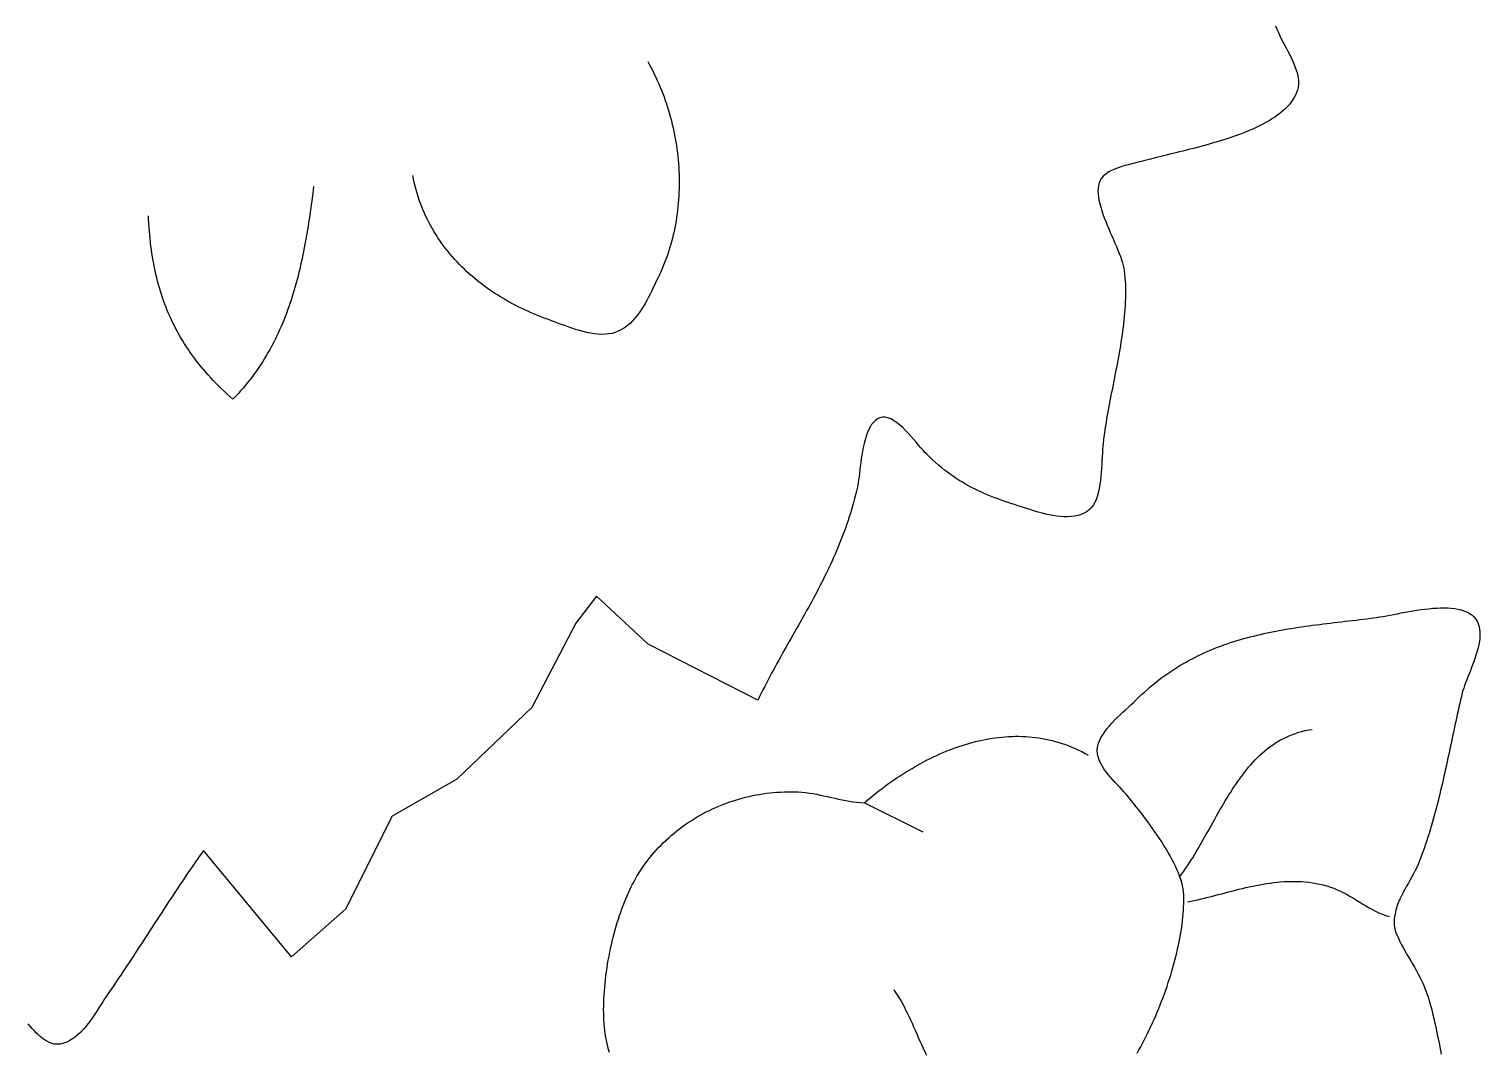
# Model space of a CAD drawing. Header units: millimetres. Extents: x 38 to 1209, y 36 to 1580.
# Drawn here: x 752.5 to 1147.7, y 251.1 to 529.9 of the extents above; entities that cross this region are included whole.
import ezdxf

# ---------------------------------------------------------------- set-up
doc = ezdxf.new("R2010")
doc.units = ezdxf.units.MM
doc.layers.add('0_0_0', color=3, linetype='Continuous')

msp = doc.modelspace()

# ---------------------------------------------------------------- linework, layer by layer
at = {"layer": '0_0_0'}
for points in [[(1091.9742, 530.7818), (1092.3787, 529.8508), (1092.7937, 528.9234), (1093.2198, 528), (1093.5913, 527.2388), (1094.0147, 526.4167), (1094.4766, 525.542), (1094.9638, 524.6231), (1095.4629, 523.6685), (1095.9606, 522.6864), (1096.4437, 521.6854), (1096.8988, 520.6738), (1097.3126, 519.6599), (1097.6718, 518.6522), (1097.9632, 517.6591), (1098.1733, 516.6889), (1098.2889, 515.7501), (1098.2967, 514.8509), (1098.1835, 514), (1097.9941, 513.2698), (1097.7474, 512.5586), (1097.4454, 511.866), (1097.09, 511.1918), (1096.6834, 510.5357), (1096.2276, 509.8972), (1095.7245, 509.2761), (1095.1761, 508.6721), (1094.5845, 508.0848), (1093.9517, 507.5139), (1093.2798, 506.9591), (1092.5707, 506.4201), (1091.8264, 505.8964), (1091.0489, 505.388), (1090.2404, 504.8943), (1089.4027, 504.415), (1088.538, 503.9499), (1087.6482, 503.4987), (1086.7353, 503.0609), (1085.8014, 502.6363), (1084.8484, 502.2246), (1083.8785, 501.8254), (1082.8936, 501.4384), (1081.8956, 501.0633), (1080.8868, 500.6998), (1079.8689, 500.3475), (1078.8442, 500.0061), (1077.8145, 499.6753), (1076.782, 499.3548), (1075.7485, 499.0442), (1074.7162, 498.7433), (1073.6871, 498.4516), (1072.6631, 498.1689), (1071.6463, 497.8949), (1070.6387, 497.6292), (1069.6423, 497.3716), (1068.6592, 497.1216), (1067.6913, 496.879), (1066.7407, 496.6434), (1065.8093, 496.4145), (1064.8993, 496.192), (1064.0126, 495.9756), (1063.1512, 495.765), (1062.3171, 495.5598), (1061.5124, 495.3596), (1060.7391, 495.1643), (1059.9992, 494.9734), (1059.2947, 494.7867), (1058.6276, 494.6037), (1058, 494.4243), (1057.2609, 494.2231), (1056.4315, 494.0199), (1055.5274, 493.8105), (1054.5646, 493.5905), (1053.5591, 493.3558), (1052.5265, 493.102), (1051.4829, 492.825), (1050.4441, 492.5204), (1049.426, 492.184), (1048.4445, 491.8115), (1047.5153, 491.3987), (1046.6546, 490.9413), (1045.8779, 490.4351), (1045.2014, 489.8758), (1044.6408, 489.2591), (1044.2121, 488.5809), (1043.9481, 487.9439), (1043.7675, 487.2573), (1043.6649, 486.5246), (1043.635, 485.7496), (1043.6724, 484.9359), (1043.7717, 484.0872), (1043.9277, 483.2072), (1044.1349, 482.2995), (1044.3881, 481.3679), (1044.6819, 480.4159), (1045.0108, 479.4474), (1045.3697, 478.4658), (1045.7532, 477.475), (1046.1558, 476.4787), (1046.5723, 475.4803), (1046.9973, 474.4838), (1047.4255, 473.4926), (1047.8514, 472.5106), (1048.2699, 471.5414), (1048.6755, 470.5886), (1049.0629, 469.656), (1049.4267, 468.7471), (1049.7616, 467.8658), (1050.0623, 467.0156), (1050.3233, 466.2002), (1050.5394, 465.4234), (1050.7053, 464.6887), (1050.8155, 464), (1050.9174, 463.0745), (1050.9999, 462.1425), (1051.0638, 461.2042), (1051.1097, 460.2598), (1051.1381, 459.3097), (1051.1497, 458.3541), (1051.1453, 457.3933), (1051.1253, 456.4276), (1051.0906, 455.4573), (1051.0416, 454.4826), (1050.9792, 453.5038), (1050.9038, 452.5213), (1050.8162, 451.5353), (1050.717, 450.546), (1050.6068, 449.5538), (1050.4864, 448.5589), (1050.3562, 447.5616), (1050.2171, 446.5622), (1050.0696, 445.5611), (1049.9143, 444.5583), (1049.752, 443.5544), (1049.5832, 442.5494), (1049.4086, 441.5438), (1049.2289, 440.5377), (1049.0447, 439.5315), (1048.8567, 438.5255), (1048.6654, 437.5199), (1048.4716, 436.515), (1048.2758, 435.5111), (1048.0788, 434.5085), (1047.8811, 433.5074), (1047.6835, 432.5082), (1047.4865, 431.511), (1047.2908, 430.5163), (1047.0971, 429.5243), (1046.906, 428.5352), (1046.7181, 427.5494), (1046.5341, 426.5671), (1046.3547, 425.5886), (1046.1804, 424.6142), (1046.0119, 423.6442), (1045.8499, 422.6788), (1045.6951, 421.7184), (1045.548, 420.7631), (1045.4093, 419.8134), (1045.2796, 418.8694), (1045.1597, 417.9315), (1045.0501, 417), (1044.97, 416.1741), (1044.9042, 415.2819), (1044.8478, 414.3328), (1044.7964, 413.336), (1044.7452, 412.3008), (1044.6896, 411.2364), (1044.6249, 410.1521), (1044.5466, 409.0571), (1044.4498, 407.9609), (1044.3301, 406.8725), (1044.1827, 405.8014), (1044.0031, 404.7568), (1043.7865, 403.7478), (1043.5283, 402.7839), (1043.2239, 401.8743), (1042.8686, 401.0283), (1042.4577, 400.2551), (1041.9868, 399.564), (1041.385, 398.9062), (1040.6976, 398.3582), (1039.9347, 397.9126), (1039.1064, 397.5622), (1038.2228, 397.2996), (1037.2942, 397.1176), (1036.3305, 397.0089), (1035.342, 396.9661), (1034.3388, 396.9821), (1033.3311, 397.0495), (1032.3289, 397.1609), (1031.3424, 397.3092), (1030.3817, 397.487), (1029.457, 397.6871), (1028.5783, 397.9021), (1027.756, 398.1248), (1027, 398.3479), (1025.9395, 398.6737), (1024.896, 398.9958), (1023.8691, 399.3152), (1022.858, 399.633), (1021.8622, 399.9504), (1020.881, 400.2685), (1019.914, 400.5884), (1018.9606, 400.9112), (1018.02, 401.2381), (1017.0919, 401.5701), (1016.1755, 401.9084), (1015.2702, 402.2541), (1014.3756, 402.6083), (1013.491, 402.9722), (1012.6159, 403.3468), (1011.7495, 403.7334), (1010.8915, 404.1329), (1010.041, 404.5465), (1009.1977, 404.9754), (1008.3609, 405.4207), (1007.53, 405.8835), (1006.7044, 406.3648), (1005.8836, 406.8659), (1005.0669, 407.3878), (1004.2538, 407.9317), (1003.4437, 408.4987), (1002.636, 409.0899), (1001.8301, 409.7064), (1001.0254, 410.3493), (1000.2214, 411.0198), (999.4174, 411.719), (998.6129, 412.448), (997.8073, 413.208), (997, 414), (996.526, 414.4992), (995.9958, 415.0975), (995.4146, 415.7772), (994.7881, 416.521), (994.1215, 417.3113), (993.4202, 418.1309), (992.6898, 418.9621), (991.9355, 419.7875), (991.1628, 420.5898), (990.3772, 421.3514), (989.5839, 422.0549), (988.7885, 422.6829), (987.9963, 423.2178), (987.2128, 423.6423), (986.4433, 423.9389), (985.6934, 424.0902), (984.9683, 424.0787), (984.2639, 423.9102), (983.6181, 423.6155), (983.0279, 423.2044), (982.4902, 422.6866), (982.002, 422.072), (981.5604, 421.3702), (981.1622, 420.5912), (980.8045, 419.7446), (980.4842, 418.8403), (980.1984, 417.888), (979.9439, 416.8976), (979.7178, 415.8788), (979.5171, 414.8413), (979.3387, 413.7951), (979.1796, 412.7498), (979.0368, 411.7153), (978.9073, 410.7013), (978.7881, 409.7176), (978.6761, 408.774), (978.5683, 407.8803), (978.4616, 407.0462), (978.3532, 406.2816), (978.2399, 405.5963), (978.1188, 405), (977.8729, 403.9566), (977.6179, 402.9241), (977.3537, 401.9024), (977.0806, 400.8911), (976.7989, 399.8898), (976.5086, 398.8983), (976.21, 397.9163), (975.9032, 396.9435), (975.5885, 395.9795), (975.266, 395.0242), (974.9359, 394.0772), (974.5984, 393.1381), (974.2537, 392.2068), (973.902, 391.2828), (973.5434, 390.366), (973.1781, 389.4559), (972.8064, 388.5524), (972.4284, 387.6551), (972.0443, 386.7637), (971.6543, 385.8779), (971.2585, 384.9974), (970.8572, 384.122), (970.4506, 383.2513), (970.0388, 382.385), (969.622, 381.5228), (969.2004, 380.6644), (968.7741, 379.8096), (968.3435, 378.958), (967.9086, 378.1093), (967.4697, 377.2633), (967.0269, 376.4196), (966.5804, 375.578), (966.1305, 374.7381), (965.6772, 373.8996), (965.2208, 373.0623), (964.7614, 372.2259), (964.2993, 371.39), (963.8347, 370.5543), (963.3676, 369.7187), (962.8984, 368.8826), (962.4272, 368.046), (961.9541, 367.2083), (961.4795, 366.3695), (961.0033, 365.5291), (960.5259, 364.6869), (960.0475, 363.8426), (959.5681, 362.9958), (959.0881, 362.1464), (958.6075, 361.2939), (958.1266, 360.438), (957.6455, 359.5786), (957.1645, 358.7152), (956.6838, 357.8477), (956.2034, 356.9756), (955.7236, 356.0987), (955.2446, 355.2167), (954.7666, 354.3293), (954.2898, 353.4363), (953.8143, 352.5372), (953.3403, 351.6318), (952.8681, 350.7198), (952.3977, 349.8009), (951.9295, 348.8748), (951.4635, 347.9413), (951, 347), (921.1697, 362.213), (907.0934, 375.3642), (901.4244, 368), (889.4822, 345), (869, 325.4676), (851.4298, 315.3626), (838.6481, 290.0394), (824, 277), (800, 306), (799.4158, 305.1764), (798.8338, 304.3503), (798.254, 303.5217), (797.6762, 302.6907), (797.1004, 301.8574), (796.5265, 301.0219), (795.9543, 300.1843), (795.3838, 299.3448), (794.8149, 298.5033), (794.2475, 297.6602), (793.6815, 296.8153), (793.1168, 295.9689), (792.5533, 295.121), (791.9909, 294.2718), (791.4295, 293.4213), (790.8691, 292.5697), (790.3095, 291.717), (789.7506, 290.8634), (789.1924, 290.0089), (788.6348, 289.1537), (788.0776, 288.2979), (787.5208, 287.4416), (786.9642, 286.5848), (786.4079, 285.7277), (785.8516, 284.8704), (785.2953, 284.0129), (784.739, 283.1555), (784.1824, 282.2982), (783.6256, 281.441), (783.0683, 280.5842), (782.5106, 279.7277), (781.9524, 278.8718), (781.3935, 278.0165), (780.8338, 277.1619), (780.2733, 276.3081), (779.7119, 275.4552), (779.1494, 274.6033), (778.5858, 273.7526), (778.021, 272.9031), (777.4549, 272.055), (776.8874, 271.2083), (776.3184, 270.3631), (775.7478, 269.5196), (775.1755, 268.6778), (774.6014, 267.8379), (774.0255, 267), (773.557, 266.3037), (773.0741, 265.5597), (772.5761, 264.7759), (772.062, 263.9606), (771.5312, 263.1219), (770.9827, 262.2679), (770.4158, 261.4066), (769.8297, 260.5464), (769.2235, 259.6952), (768.5965, 258.8612), (767.9478, 258.0525), (767.2766, 257.2773), (766.5821, 256.5437), (765.8636, 255.8599), (765.1201, 255.2339), (764.3509, 254.6738), (763.5552, 254.1879), (762.7321, 253.7842), (761.8808, 253.4709), (761.0007, 253.2561), (760.4537, 253.1922), (759.9071, 253.1978), (759.3609, 253.2696), (758.815, 253.4043), (758.2695, 253.5987), (757.7243, 253.8497), (757.1794, 254.1539), (756.6347, 254.5082), (756.0903, 254.9093), (755.5462, 255.354), (755.0022, 255.8392), (754.4584, 256.3615), (753.9148, 256.9177), (753.3713, 257.5047), (752.828, 258.1192), (752.2848, 258.758)], [(921, 521), (921.4661, 520.1648), (921.92, 519.3209), (922.3615, 518.4685), (922.7906, 517.6079), (923.2072, 516.7393), (923.6112, 515.863), (924.0027, 514.9793), (924.3815, 514.0885), (924.7475, 513.1907), (925.1007, 512.2864), (925.441, 511.3758), (925.7684, 510.459), (926.0828, 509.5365), (926.3841, 508.6084), (926.6722, 507.6751), (926.9472, 506.7369), (927.2089, 505.7939), (927.4572, 504.8464), (927.6921, 503.8948), (927.9136, 502.9393), (928.1215, 501.9801), (928.3158, 501.0176), (928.4964, 500.052), (928.6633, 499.0836), (928.8164, 498.1127), (928.9556, 497.1394), (929.0809, 496.1642), (929.1922, 495.1872), (929.2894, 494.2087), (929.3725, 493.2291), (929.4413, 492.2485), (929.4959, 491.2673), (929.5362, 490.2857), (929.5621, 489.3039), (929.5735, 488.3223), (929.5704, 487.3412), (929.5527, 486.3607), (929.5203, 485.3813), (929.4732, 484.403), (929.4113, 483.4263), (929.3346, 482.4513), (929.2429, 481.4784), (929.1362, 480.5078), (929.0144, 479.5398), (928.8776, 478.5747), (928.7255, 477.6127), (928.5582, 476.6541), (928.3756, 475.6992), (928.1775, 474.7482), (927.9641, 473.8014), (927.7351, 472.8591), (927.4905, 471.9216), (927.2302, 470.9891), (926.9543, 470.0619), (926.6625, 469.1402), (926.3549, 468.2244), (926.0314, 467.3147), (925.6919, 466.4114), (925.3363, 465.5147), (924.9646, 464.625), (924.5768, 463.7424), (924.1727, 462.8673), (923.7523, 462), (923.3396, 461.1573), (922.927, 460.2986), (922.5114, 459.4282), (922.0897, 458.5506), (921.6589, 457.6702), (921.2161, 456.7914), (920.7583, 455.9186), (920.2824, 455.0563), (919.7854, 454.2088), (919.2644, 453.3806), (918.7163, 452.5761), (918.1381, 451.7997), (917.5268, 451.0558), (916.8794, 450.3489), (916.193, 449.6833), (915.4644, 449.0636), (914.6907, 448.494), (913.869, 447.979), (912.9961, 447.5231), (912.1642, 447.1874), (911.2921, 446.9419), (910.3842, 446.78), (909.4453, 446.6955), (908.48, 446.682), (907.493, 446.7332), (906.4889, 446.8427), (905.4724, 447.0043), (904.4481, 447.2115), (903.4207, 447.458), (902.3949, 447.7376), (901.3752, 448.0438), (900.3664, 448.3703), (899.3732, 448.7107), (898.4001, 449.0588), (897.4518, 449.4082), (896.533, 449.7526), (895.6483, 450.0856), (894.8024, 450.4008), (894, 450.6921), (893.0782, 451.0265), (892.162, 451.3725), (891.2516, 451.7301), (890.3472, 452.0991), (889.4491, 452.4797), (888.5575, 452.8718), (887.6726, 453.2754), (886.7947, 453.6906), (885.9241, 454.1172), (885.0609, 454.5553), (884.2055, 455.0049), (883.358, 455.466), (882.5188, 455.9386), (881.6879, 456.4227), (880.8658, 456.9182), (880.0527, 457.4252), (879.2487, 457.9436), (878.4541, 458.4735), (877.6692, 459.0149), (876.8943, 459.5677), (876.1294, 460.1319), (875.375, 460.7076), (874.6313, 461.2947), (873.8984, 461.8933), (873.1767, 462.5032), (872.4663, 463.1246), (871.7675, 463.7574), (871.0807, 464.4016), (870.4059, 465.0571), (869.7434, 465.7241), (869.0936, 466.4025), (868.4566, 467.0922), (867.8327, 467.7934), (867.2221, 468.5059), (866.6251, 469.2297), (866.0419, 469.965), (865.4727, 470.7116), (864.9178, 471.4695), (864.3775, 472.2388), (863.852, 473.0195), (863.3415, 473.8114), (862.8463, 474.6147), (862.3665, 475.4294), (861.9026, 476.2553), (861.4546, 477.0926), (861.0229, 477.9412), (860.6077, 478.8011), (860.2092, 479.6723), (859.8277, 480.5548), (859.4634, 481.4486), (859.1166, 482.3536), (858.7875, 483.27), (858.4763, 484.1976), (858.1834, 485.1365), (857.9088, 486.0867), (857.653, 487.0481), (857.4161, 488.0208), (857.1983, 489.0048), (857, 490)], [(830, 487), (829.8733, 486.0046), (829.745, 485.0101), (829.6147, 484.0165), (829.4822, 483.0238), (829.3472, 482.0323), (829.2095, 481.042), (829.0688, 480.053), (828.9249, 479.0654), (828.7775, 478.0793), (828.6264, 477.0948), (828.4713, 476.112), (828.3121, 475.131), (828.1483, 474.1518), (827.9798, 473.1747), (827.8063, 472.1996), (827.6277, 471.2267), (827.4435, 470.2561), (827.2536, 469.2878), (827.0578, 468.322), (826.8557, 467.3588), (826.6471, 466.3983), (826.4318, 465.4405), (826.2096, 464.4856), (825.9801, 463.5336), (825.7431, 462.5847), (825.4984, 461.6389), (825.2457, 460.6964), (824.9848, 459.7573), (824.7155, 458.8216), (824.4374, 457.8894), (824.1503, 456.9609), (823.854, 456.0361), (823.5482, 455.1151), (823.2326, 454.1981), (822.9071, 453.2851), (822.5714, 452.3763), (822.2251, 451.4716), (821.8682, 450.5713), (821.5002, 449.6754), (821.1211, 448.784), (820.7304, 447.8973), (820.328, 447.0152), (819.9136, 446.138), (819.487, 445.2657), (819.0479, 444.3984), (818.5961, 443.5361), (818.1313, 442.6791), (817.6532, 441.8274), (817.1617, 440.9811), (816.6564, 440.1402), (816.1372, 439.305), (815.6037, 438.4755), (815.0557, 437.6517), (814.4929, 436.8338), (813.9152, 436.0219), (813.3223, 435.2161), (812.7138, 434.4164), (812.0896, 433.623), (811.4495, 432.836), (810.793, 432.0555), (810.1201, 431.2815), (809.4305, 430.5142), (808.7238, 429.7536), (808, 429), (807.1871, 429.721), (806.3913, 430.4449), (805.6125, 431.1718), (804.8505, 431.9019), (804.1051, 432.6352), (803.3763, 433.3718), (802.6639, 434.1119), (801.9678, 434.8556), (801.2879, 435.6029), (800.6239, 436.354), (799.9759, 437.109), (799.3435, 437.868), (798.7269, 438.6311), (798.1257, 439.3984), (797.5398, 440.1701), (796.9692, 440.9462), (796.4137, 441.7269), (795.8731, 442.5122), (795.3474, 443.3022), (794.8363, 444.0972), (794.3398, 444.8971), (793.8578, 445.7021), (793.39, 446.5124), (792.9364, 447.3279), (792.4969, 448.1489), (792.0712, 448.9754), (791.6594, 449.8076), (791.2611, 450.6455), (790.8764, 451.4892), (790.505, 452.3389), (790.1469, 453.1948), (789.8019, 454.0568), (789.4698, 454.9251), (789.1506, 455.7998), (788.8442, 456.681), (788.5503, 457.5689), (788.2688, 458.4634), (787.9997, 459.3649), (787.7427, 460.2733), (787.4978, 461.1887), (787.2649, 462.1114), (787.0437, 463.0413), (786.8341, 463.9786), (786.6361, 464.9234), (786.4495, 465.8758), (786.2742, 466.836), (786.1099, 467.804), (785.9567, 468.7799), (785.8143, 469.7639), (785.6827, 470.756), (785.5616, 471.7564), (785.451, 472.7652), (785.3508, 473.7825), (785.2608, 474.8083), (785.1808, 475.8429), (785.1107, 476.8863), (785.0505, 477.9386), (785, 479)], [(1054.3202, 250.8082), (1054.8103, 251.6648), (1055.2955, 252.5368), (1055.7752, 253.4234), (1056.2492, 254.3239), (1056.7173, 255.2375), (1057.1791, 256.1635), (1057.6343, 257.1012), (1058.0825, 258.0498), (1058.5236, 259.0085), (1058.9571, 259.9767), (1059.3828, 260.9535), (1059.8004, 261.9383), (1060.2095, 262.9302), (1060.6099, 263.9285), (1061.0012, 264.9326), (1061.3831, 265.9416), (1061.7554, 266.9547), (1062.1177, 267.9714), (1062.4697, 268.9907), (1062.8111, 270.012), (1063.1416, 271.0345), (1063.4609, 272.0575), (1063.7686, 273.0801), (1064.0646, 274.1018), (1064.3484, 275.1217), (1064.6197, 276.1391), (1064.8783, 277.1532), (1065.1239, 278.1633), (1065.3561, 279.1687), (1065.5746, 280.1686), (1065.7792, 281.1622), (1065.9694, 282.1488), (1066.1451, 283.1277), (1066.3059, 284.0981), (1066.4514, 285.0593), (1066.5815, 286.0106), (1066.6957, 286.9511), (1066.7938, 287.8801), (1066.8754, 288.797), (1066.9403, 289.7009), (1066.9882, 290.5911), (1067.0187, 291.4668), (1067.0315, 292.3274), (1067.0264, 293.172), (1067.003, 294), (1066.9445, 294.7789), (1066.8318, 295.5827), (1066.6677, 296.4094), (1066.4545, 297.2569), (1066.1951, 298.1233), (1065.892, 299.0065), (1065.5477, 299.9047), (1065.165, 300.8159), (1064.7464, 301.7379), (1064.2945, 302.669), (1063.812, 303.607), (1063.3015, 304.55), (1062.7655, 305.4961), (1062.2066, 306.4432), (1061.6276, 307.3894), (1061.031, 308.3326), (1060.4194, 309.2709), (1059.7954, 310.2024), (1059.1616, 311.1249), (1058.5207, 312.0367), (1057.8752, 312.9355), (1057.2278, 313.8196), (1056.581, 314.6869), (1055.9376, 315.5354), (1055.3, 316.3632), (1054.671, 317.1682), (1054.0531, 317.9484), (1053.4489, 318.702), (1052.861, 319.4269), (1052.2921, 320.1211), (1051.7448, 320.7827), (1051.2216, 321.4096), (1050.7253, 322), (1050.1965, 322.606), (1049.6189, 323.2378), (1049.0051, 323.8943), (1048.3679, 324.5742), (1047.7198, 325.2764), (1047.0737, 325.9995), (1046.4422, 326.7425), (1045.8379, 327.5042), (1045.2737, 328.2833), (1044.762, 329.0786), (1044.3157, 329.889), (1043.9473, 330.7132), (1043.6697, 331.55), (1043.4955, 332.3983), (1043.4373, 333.2569), (1043.5079, 334.1245), (1043.7199, 335), (1044.0518, 335.8749), (1044.4647, 336.7311), (1044.9499, 337.569), (1045.4991, 338.389), (1046.1038, 339.1917), (1046.7555, 339.9774), (1047.4458, 340.7466), (1048.1662, 341.4997), (1048.9083, 342.2372), (1049.6637, 342.9596), (1050.4238, 343.6672), (1051.1802, 344.3605), (1051.9245, 345.04), (1052.6482, 345.7061), (1053.3428, 346.3593), (1054, 347), (1054.7689, 347.7556), (1055.5423, 348.4916), (1056.3199, 349.2082), (1057.1018, 349.9058), (1057.888, 350.5846), (1058.6784, 351.2449), (1059.4731, 351.8871), (1060.2719, 352.5115), (1061.0749, 353.1183), (1061.8821, 353.7079), (1062.6934, 354.2806), (1063.5087, 354.8367), (1064.3282, 355.3764), (1065.1517, 355.9002), (1065.9792, 356.4083), (1066.8107, 356.901), (1067.6462, 357.3786), (1068.4856, 357.8415), (1069.329, 358.2899), (1070.1763, 358.7241), (1071.0275, 359.1445), (1071.8825, 359.5513), (1072.7413, 359.9449), (1073.604, 360.3256), (1074.4704, 360.6936), (1075.3406, 361.0494), (1076.2146, 361.3931), (1077.0922, 361.7251), (1077.9735, 362.0457), (1078.8585, 362.3553), (1079.7472, 362.654), (1080.6394, 362.9423), (1081.5353, 363.2204), (1082.4347, 363.4887), (1083.3376, 363.7474), (1084.2441, 363.9968), (1085.154, 364.2373), (1086.0675, 364.4692), (1086.9844, 364.6928), (1087.9047, 364.9083), (1088.8284, 365.1161), (1089.7554, 365.3165), (1090.6859, 365.5098), (1091.6196, 365.6963), (1092.5567, 365.8764), (1093.497, 366.0502), (1094.4406, 366.2182), (1095.3874, 366.3806), (1096.3374, 366.5377), (1097.2906, 366.6899), (1098.247, 366.8375), (1099.2064, 366.9807), (1100.169, 367.1199), (1101.1347, 367.2553), (1102.1035, 367.3874), (1103.0753, 367.5163), (1104.05, 367.6424), (1105.0278, 367.766), (1106.0086, 367.8874), (1106.9923, 368.007), (1107.9789, 368.125), (1108.9683, 368.2417), (1109.9607, 368.3574), (1110.9559, 368.4725), (1111.9539, 368.5872), (1112.9548, 368.7019), (1113.9584, 368.8168), (1114.9647, 368.9323), (1115.9738, 369.0487), (1116.9855, 369.1663), (1118, 369.2854), (1118.7584, 369.3844), (1119.5659, 369.5066), (1120.4185, 369.6487), (1121.3122, 369.8077), (1122.243, 369.9806), (1123.2069, 370.1642), (1124.2001, 370.3555), (1125.2185, 370.5514), (1126.2581, 370.7487), (1127.315, 370.9445), (1128.3853, 371.1356), (1129.4649, 371.3189), (1130.5499, 371.4914), (1131.6363, 371.65), (1132.7201, 371.7916), (1133.7974, 371.913), (1134.8642, 372.0113), (1135.9166, 372.0834), (1136.9505, 372.1261), (1137.962, 372.1363), (1138.9472, 372.1111), (1139.902, 372.0473), (1140.8225, 371.9418), (1141.7047, 371.7915), (1142.5447, 371.5934), (1143.3385, 371.3444), (1144.0821, 371.0414), (1144.7716, 370.6813), (1145.467, 370.2097), (1146.0569, 369.6819), (1146.5471, 369.1017), (1146.9432, 368.4732), (1147.2508, 367.8), (1147.4756, 367.0863), (1147.6232, 366.3358), (1147.6992, 365.5525), (1147.7094, 364.7402), (1147.6593, 363.9029), (1147.5547, 363.0445), (1147.4011, 362.1688), (1147.2042, 361.2799), (1146.9697, 360.3815), (1146.7032, 359.4776), (1146.4104, 358.5721), (1146.0969, 357.6688), (1145.7683, 356.7718), (1145.4303, 355.8848), (1145.0886, 355.0119), (1144.7488, 354.1568), (1144.4166, 353.3235), (1144.0975, 352.5159), (1143.7973, 351.7379), (1143.5216, 350.9934), (1143.2761, 350.2863), (1143.0663, 349.6205), (1142.8981, 349), (1142.6607, 348.019), (1142.4273, 347.037), (1142.1975, 346.0539), (1141.9709, 345.0698), (1141.7474, 344.0849), (1141.5266, 343.0992), (1141.3082, 342.1128), (1141.092, 341.1257), (1140.8775, 340.1381), (1140.6647, 339.15), (1140.453, 338.1615), (1140.2424, 337.1728), (1140.0323, 336.1837), (1139.8227, 335.1946), (1139.6131, 334.2053), (1139.4033, 333.2161), (1139.193, 332.227), (1138.9819, 331.2381), (1138.7697, 330.2494), (1138.5561, 329.2611), (1138.3408, 328.2731), (1138.1235, 327.2857), (1137.9039, 326.2989), (1137.6818, 325.3127), (1137.4568, 324.3273), (1137.2287, 323.3427), (1136.9971, 322.359), (1136.7617, 321.3762), (1136.5224, 320.3946), (1136.2787, 319.4141), (1136.0303, 318.4348), (1135.7771, 317.4569), (1135.5186, 316.4803), (1135.2547, 315.5052), (1134.9849, 314.5317), (1134.7091, 313.5598), (1134.4269, 312.5896), (1134.138, 311.6212), (1133.8421, 310.6547), (1133.5389, 309.6901), (1133.2282, 308.7276), (1132.9097, 307.7672), (1132.583, 306.8091), (1132.2478, 305.8532), (1131.904, 304.8996), (1131.5511, 303.9485), (1131.1889, 303), (1130.8522, 302.186), (1130.4741, 301.3638), (1130.0615, 300.5338), (1129.621, 299.6965), (1129.1597, 298.8522), (1128.6842, 298.0016), (1128.2015, 297.145), (1127.7183, 296.2828), (1127.2415, 295.4156), (1126.7779, 294.5438), (1126.3344, 293.6679), (1125.9178, 292.7883), (1125.5348, 291.9054), (1125.1924, 291.0198), (1124.8974, 290.1319), (1124.6565, 289.2421), (1124.4767, 288.3509), (1124.3647, 287.4587), (1124.3274, 286.5661), (1124.3716, 285.6735), (1124.5042, 284.7813), (1124.7319, 283.8899), (1125.0617, 283), (1125.473, 282.0841), (1125.9085, 281.1831), (1126.3646, 280.2948), (1126.8377, 279.417), (1127.3244, 278.5475), (1127.8209, 277.6841), (1128.3237, 276.8246), (1128.8293, 275.9668), (1129.3341, 275.1086), (1129.8345, 274.2476), (1130.3269, 273.3818), (1130.8078, 272.5089), (1131.2736, 271.6267), (1131.7206, 270.7331), (1132.1455, 269.8258), (1132.5445, 268.9026), (1132.914, 267.9614), (1133.2507, 267), (1133.5535, 266.0536), (1133.8432, 265.1034), (1134.1205, 264.1495), (1134.386, 263.192), (1134.6406, 262.2314), (1134.8851, 261.2677), (1135.12, 260.3012), (1135.3463, 259.3321), (1135.5647, 258.3606), (1135.7759, 257.387), (1135.9806, 256.4115), (1136.1796, 255.4343), (1136.3737, 254.4556), (1136.5636, 253.4757), (1136.7501, 252.4947), (1136.9339, 251.5129), (1137.1157, 250.5305)], [(996, 311), (980, 319), (980.7061, 319.6051), (981.4205, 320.2053), (982.1427, 320.8003), (982.8728, 321.3896), (983.6104, 321.9731), (984.3555, 322.5503), (985.108, 323.1211), (985.8675, 323.685), (986.6341, 324.2419), (987.4074, 324.7912), (988.1874, 325.3329), (988.9739, 325.8665), (989.7667, 326.3917), (990.5657, 326.9083), (991.3706, 327.4159), (992.1814, 327.9142), (992.9979, 328.403), (993.8198, 328.8818), (994.6472, 329.3504), (995.4797, 329.8085), (996.3172, 330.2558), (997.1596, 330.6919), (998.0067, 331.1166), (998.8583, 331.5296), (999.7142, 331.9305), (1000.5744, 332.319), (1001.4387, 332.6949), (1002.3068, 333.0577), (1003.1786, 333.4073), (1004.054, 333.7433), (1004.9328, 334.0653), (1005.8148, 334.3732), (1006.6999, 334.6665), (1007.5879, 334.945), (1008.4786, 335.2083), (1009.372, 335.4562), (1010.2677, 335.6883), (1011.1657, 335.9044), (1012.0658, 336.1041), (1012.9678, 336.287), (1013.8716, 336.453), (1014.777, 336.6017), (1015.6838, 336.7328), (1016.5919, 336.846), (1017.5011, 336.9409), (1018.4113, 337.0173), (1019.3223, 337.0748), (1020.2339, 337.1132), (1021.1459, 337.1321), (1022.0583, 337.1313), (1022.9708, 337.1104), (1023.8833, 337.069), (1024.7956, 337.007), (1025.7075, 336.924), (1026.619, 336.8197), (1027.5298, 336.6937), (1028.4397, 336.5459), (1029.3486, 336.3757), (1030.2564, 336.1831), (1031.1629, 335.9675), (1032.0678, 335.7288), (1032.9711, 335.4667), (1033.8726, 335.1807), (1034.7722, 334.8707), (1035.6696, 334.5362), (1036.5647, 334.1771), (1037.4573, 333.7929), (1038.3473, 333.3834), (1039.2345, 332.9483), (1040.1188, 332.4873), (1041, 332)], [(1066, 299), (1066.5099, 299.6808), (1067.0132, 300.3768), (1067.5103, 301.0874), (1068.0016, 301.8116), (1068.4878, 302.5486), (1068.9691, 303.2977), (1069.4462, 304.0579), (1069.9194, 304.8285), (1070.3893, 305.6086), (1070.8564, 306.3975), (1071.321, 307.1942), (1071.7838, 307.9981), (1072.245, 308.8082), (1072.7054, 309.6238), (1073.1652, 310.444), (1073.625, 311.2681), (1074.0853, 312.0951), (1074.5465, 312.9242), (1075.0091, 313.7548), (1075.4736, 314.5858), (1075.9404, 315.4166), (1076.4101, 316.2463), (1076.8831, 317.074), (1077.3599, 317.899), (1077.8409, 318.7204), (1078.3266, 319.5374), (1078.8176, 320.3493), (1079.3143, 321.1551), (1079.8171, 321.954), (1080.3265, 322.7453), (1080.843, 323.5281), (1081.3672, 324.3016), (1081.8993, 325.065), (1082.4401, 325.8174), (1082.9898, 326.558), (1083.549, 327.2861), (1084.1181, 328.0008), (1084.6977, 328.7012), (1085.2882, 329.3866), (1085.8901, 330.0561), (1086.5039, 330.709), (1087.1299, 331.3443), (1087.7688, 331.9613), (1088.421, 332.5592), (1089.0869, 333.1371), (1089.767, 333.6943), (1090.4619, 334.2298), (1091.1719, 334.7429), (1091.8976, 335.2328), (1092.6394, 335.6986), (1093.3978, 336.1395), (1094.1733, 336.5547), (1094.9664, 336.9434), (1095.7775, 337.3048), (1096.6071, 337.638), (1097.4557, 337.9422), (1098.3237, 338.2166), (1099.2117, 338.4605), (1100.1201, 338.6728), (1101.0493, 338.8529), (1102, 339)], [(910.5632, 251), (910.327, 251.782), (910.1113, 252.5869), (909.9159, 253.4136), (909.7404, 254.2612), (909.5844, 255.1286), (909.4477, 256.0149), (909.33, 256.919), (909.2308, 257.8398), (909.15, 258.7765), (909.0872, 259.728), (909.042, 260.6932), (909.0142, 261.6712), (909.0034, 262.661), (909.0093, 263.6615), (909.0316, 264.6717), (909.0701, 265.6906), (909.1242, 266.7173), (909.1938, 267.7507), (909.2786, 268.7897), (909.3781, 269.8335), (909.4921, 270.8809), (909.6203, 271.931), (909.7624, 272.9827), (909.918, 274.0351), (910.0868, 275.0871), (910.2685, 276.1377), (910.4628, 277.1859), (910.6694, 278.2308), (910.8879, 279.2712), (911.118, 280.3062), (911.3595, 281.3348), (911.6119, 282.3559), (911.875, 283.3686), (912.1485, 284.3718), (912.432, 285.3645), (912.7252, 286.3458), (913.0279, 287.3146), (913.3396, 288.2698), (913.6601, 289.2106), (913.989, 290.1358), (914.326, 291.0445), (914.6709, 291.9357), (915.0233, 292.8083), (915.3828, 293.6613), (915.7493, 294.4938), (916.1222, 295.3047), (916.5014, 296.093), (916.8865, 296.8576), (917.2771, 297.5977), (917.6731, 298.3121), (918.074, 299), (918.5918, 299.8445), (919.1262, 300.6748), (919.6767, 301.4907), (920.2432, 302.2921), (920.8252, 303.079), (921.4225, 303.8512), (922.0348, 304.6086), (922.6617, 305.3512), (923.303, 306.0789), (923.9584, 306.7916), (924.6274, 307.4891), (925.3099, 308.1715), (926.0055, 308.8386), (926.7139, 309.4904), (927.4347, 310.1267), (928.1678, 310.7475), (928.9128, 311.3527), (929.6693, 311.9421), (930.437, 312.5157), (931.2157, 313.0735), (932.0051, 313.6153), (932.8048, 314.141), (933.6145, 314.6506), (934.4339, 315.144), (935.2627, 315.621), (936.1007, 316.0816), (936.9474, 316.5257), (937.8025, 316.9533), (938.6659, 317.3641), (939.5371, 317.7582), (940.4158, 318.1355), (941.3018, 318.4958), (942.1948, 318.8391), (943.0943, 319.1653), (944.0002, 319.4742), (944.912, 319.7659), (945.8296, 320.0403), (946.7525, 320.2971), (947.6806, 320.5364), (948.6134, 320.7581), (949.5506, 320.962), (950.492, 321.1482), (951.4372, 321.3164), (952.386, 321.4667), (953.338, 321.5988), (954.2929, 321.7128), (955.2504, 321.8086), (956.2102, 321.886), (957.172, 321.945), (958.1355, 321.9855), (959.1003, 322.0074), (960.0662, 322.0106), (961.0329, 321.995), (962, 321.9606), (963.0175, 321.8951), (964.0286, 321.7946), (965.0339, 321.6633), (966.0344, 321.5056), (967.0308, 321.326), (968.024, 321.1289), (969.0149, 320.9186), (970.0043, 320.6997), (970.9931, 320.4764), (971.9819, 320.2532), (972.9718, 320.0345), (973.9636, 319.8248), (974.958, 319.6283), (975.956, 319.4496), (976.9583, 319.293), (977.9659, 319.1629), (978.9795, 319.0637), (980, 319)], [(1068, 292), (1068.939, 292.1886), (1069.8772, 292.3883), (1070.8147, 292.5977), (1071.7516, 292.8156), (1072.688, 293.041), (1073.6241, 293.2726), (1074.5599, 293.5092), (1075.4955, 293.7496), (1076.4311, 293.9927), (1077.3667, 294.2372), (1078.3025, 294.482), (1079.2386, 294.7258), (1080.175, 294.9676), (1081.112, 295.2061), (1082.0495, 295.4401), (1082.9878, 295.6684), (1083.9268, 295.8899), (1084.8668, 296.1033), (1085.8078, 296.3075), (1086.75, 296.5013), (1087.6934, 296.6835), (1088.6382, 296.8529), (1089.5844, 297.0084), (1090.5322, 297.1487), (1091.4817, 297.2726), (1092.433, 297.379), (1093.3862, 297.4666), (1094.3414, 297.5344), (1095.2987, 297.5811), (1096.2583, 297.6054), (1097.2202, 297.6064), (1098.1845, 297.5826), (1099.1513, 297.533), (1100.1209, 297.4564), (1101.0932, 297.3516), (1102.0683, 297.2173), (1103.0465, 297.0525), (1104.0277, 296.8559), (1105.0122, 296.6263), (1106, 296.3626), (1106.9638, 296.0609), (1107.9052, 295.7141), (1108.8266, 295.3276), (1109.7307, 294.9065), (1110.6201, 294.456), (1111.4975, 293.9814), (1112.3654, 293.4879), (1113.2265, 292.9808), (1114.0834, 292.4653), (1114.9388, 291.9466), (1115.7953, 291.43), (1116.6554, 290.9207), (1117.5218, 290.424), (1118.3972, 289.945), (1119.2841, 289.489), (1120.1852, 289.0613), (1121.1032, 288.667), (1122.0405, 288.3115), (1123, 288)], [(988, 268), (988.4932, 267.3466), (988.9759, 266.6503), (989.4488, 265.9141), (989.9129, 265.141), (990.3693, 264.334), (990.8188, 263.4961), (991.2624, 262.6304), (991.701, 261.7398), (992.1356, 260.8274), (992.5671, 259.8961), (992.9965, 258.949), (993.4247, 257.9891), (993.8528, 257.0194), (994.2815, 256.0429), (994.7119, 255.0627), (995.145, 254.0816), (995.5816, 253.1029), (996.0227, 252.1294), (996.4693, 251.1641), (996.9223, 250.2102)]]:
    msp.add_lwpolyline(points, dxfattribs=at)

doc.saveas('drawing.dxf')
